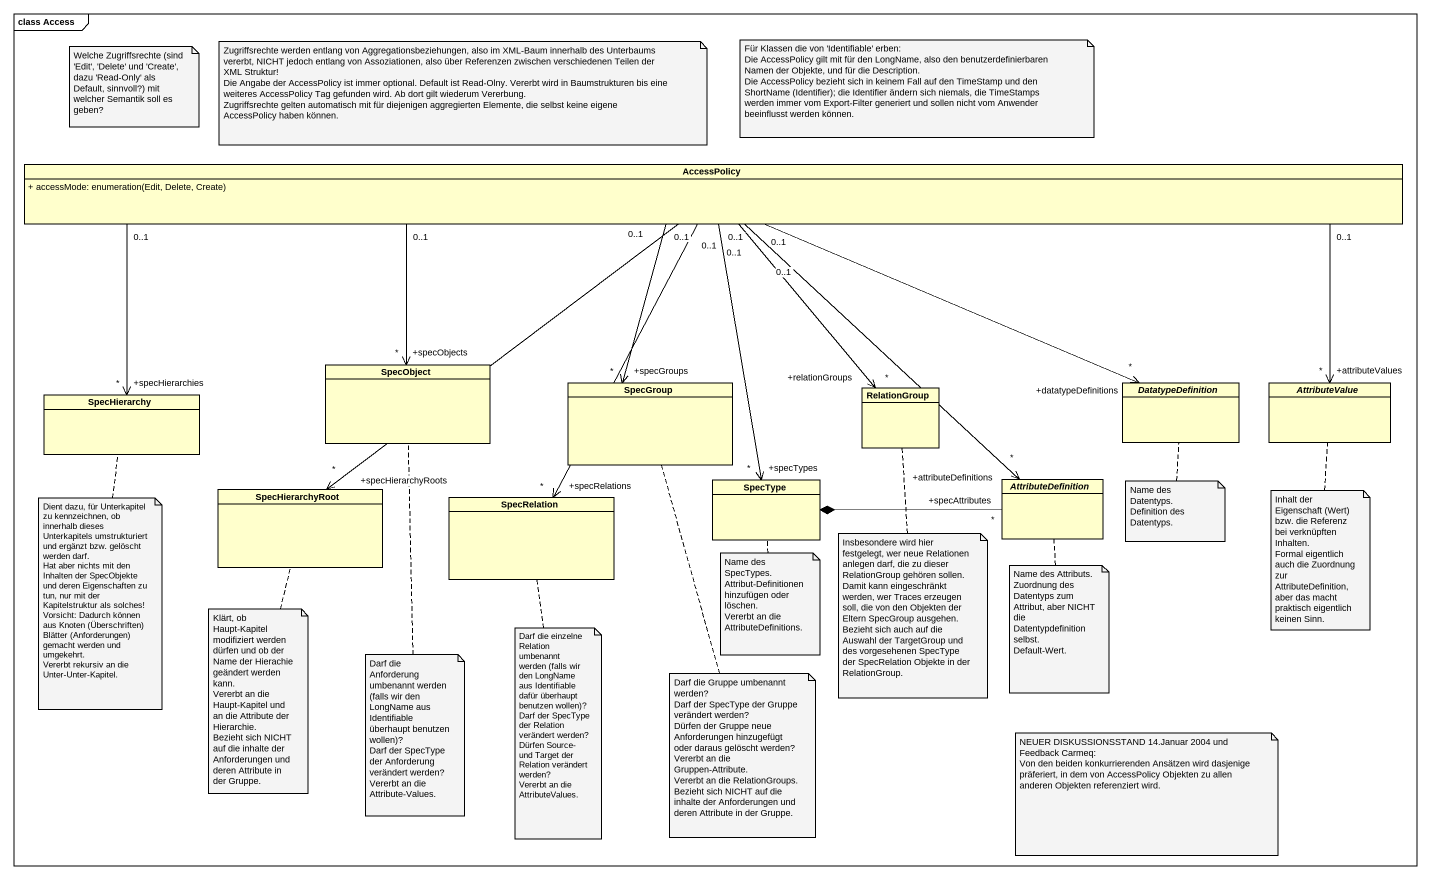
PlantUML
@startuml
mainframe class Access
hide circle
hide empty members
skinparam classAttributeIconSize 0
class AccessPolicy {
  {field} + accessMode: enumeration(Edit, Delete, Create)
}
class SpecHierarchy
class SpecObject
class SpecGroup
class RelationGroup
abstract class DatatypeDefinition
abstract class AttributeValue
class SpecHierarchyRoot
class SpecRelation
class SpecType
abstract class AttributeDefinition
AccessPolicy "0..1" -left-> "+specHierarchies\n*" SpecHierarchy
AccessPolicy "0..1" --> "+specObjects\n*" SpecObject
AccessPolicy "0..1" --> "+specGroups\n*" SpecGroup
AccessPolicy "0..1" --> "+relationGroups\n*" RelationGroup
AccessPolicy "0..1" -right-> "+datatypeDefinitions\n*" DatatypeDefinition
AccessPolicy "0..1" -right-> "+attributeValues\n*" AttributeValue
AccessPolicy "0..1" --> "+specHierarchyRoots\n*" SpecHierarchyRoot
AccessPolicy "0..1" --> "+specRelations\n*" SpecRelation
AccessPolicy "0..1" --> "+specTypes\n*" SpecType
AccessPolicy "0..1" --> "+attributeDefinitions\n*" AttributeDefinition
AttributeDefinition "+specAttributes\n*" -left-* SpecType
note as N1
  Welche Zugriffsrechte (sind 'Edit', 'Delete' und 'Create', dazu 'Read-Only' als Default, sinnvoll?) mit welcher Semantik soll es geben?
end note
note as N2
  Zugriffsrechte werden entlang von Aggregationsbeziehungen, also im XML-Baum innerhalb des Unterbaums vererbt, NICHT jedoch entlang von Assoziationen, also über Referenzen zwischen verschiedenen Teilen der XML Struktur!
  Die Angabe der AccessPolicy ist immer optional. Default ist Read-Olny. Vererbt wird in Baumstrukturen bis eine weiteres AccessPolicy Tag gefunden wird. Ab dort gilt wiederum Vererbung.
  Zugriffsrechte gelten automatisch mit für diejenigen aggregierten Elemente, die selbst keine eigene AccessPolicy haben können.
end note
note as N3
  Für Klassen die von 'Identifiable' erben:
  Die AccessPolicy gilt mit für den LongName, also den benutzerdefinierbaren Namen der Objekte, und für die Description.
  Die AccessPolicy bezieht sich in keinem Fall auf den TimeStamp und den ShortName (Identifier); die Identifier ändern sich niemals, die TimeStamps werden immer vom Export-Filter generiert und sollen nicht vom Anwender beeinflusst werden können.
end note
note bottom of SpecHierarchy
  Dient dazu, für Unterkapitel zu kennzeichnen, ob innerhalb dieses Unterkapitels umstrukturiert und ergänzt bzw. gelöscht werden darf.
  Hat aber nichts mit den Inhalten der SpecObjekte und deren Eigenschaften zu tun, nur mit der Kapitelstruktur als solches!
  Vorsicht: Dadurch können aus Knoten (Überschriften) Blätter (Anforderungen) gemacht werden und umgekehrt.
  Vererbt rekursiv an die Unter-Unter-Kapitel.
end note
note bottom of DatatypeDefinition
  Name des Datentyps.
  Definition des Datentyps.
end note
note bottom of AttributeValue
  Inhalt der Eigenschaft (Wert) bzw. die Referenz bei verknüpften Inhalten.
  Formal eigentlich auch die Zuordnung zur AttributeDefinition, aber das macht praktisch eigentlich keinen Sinn.
end note
note bottom of RelationGroup
  Insbesondere wird hier festgelegt, wer neue Relationen anlegen darf, die zu dieser RelationGroup gehören sollen. Damit kann eingeschränkt werden, wer Traces erzeugen soll, die von den Objekten der Eltern SpecGroup ausgehen.
  Bezieht sich auch auf die Auswahl der TargetGroup und des vorgesehenen SpecType der SpecRelation Objekte in der RelationGroup.
end note
note bottom of SpecType
  Name des SpecTypes.
  Attribut-Definitionen hinzufügen oder löschen.
  Vererbt an die AttributeDefinitions.
end note
note bottom of AttributeDefinition
  Name des Attributs.
  Zuordnung des Datentyps zum Attribut, aber NICHT die Datentypdefinition selbst.
  Default-Wert.
end note
note bottom of SpecHierarchyRoot
  Klärt, ob Haupt-Kapitel modifiziert werden dürfen und ob der Name der Hierachie geändert werden kann.
  Vererbt an die Haupt-Kapitel und an die Attribute der Hierarchie.
  Bezieht sich NICHT auf die inhalte der Anforderungen und deren Attribute in der Gruppe.
end note
note bottom of SpecRelation
  Darf die einzelne Relation umbenannt werden (falls wir den LongName aus Identifiable dafür überhaupt benutzen wollen)?
  Darf der SpecType der Relation verändert werden?
  Dürfen Source- und Target der Relation verändert werden?
  Vererbt an die AttributeValues.
end note
note bottom of SpecObject
  Darf die Anforderung umbenannt werden (falls wir den LongName aus Identifiable überhaupt benutzen wollen)?
  Darf der SpecType der Anforderung verändert werden?
  Vererbt an die Attribute-Values.
end note
note bottom of SpecGroup
  Darf die Gruppe umbenannt werden?
  Darf der SpecType der Gruppe verändert werden?
  Dürfen der Gruppe neue Anforderungen hinzugefügt oder daraus gelöscht werden?
  Vererbt an die Gruppen-Attribute.
  Vererbt an die RelationGroups.
  Bezieht sich NICHT auf die inhalte der Anforderungen und deren Attribute in der Gruppe.
end note
note as N14
  NEUER DISKUSSIONSSTAND 14.Januar 2004 und Feedback Carmeq:
  Von den beiden konkurrierenden Ansätzen wird dasjenige präferiert, in dem von AccessPolicy Objekten zu allen anderen Objekten referenziert wird.
end note
@enduml
